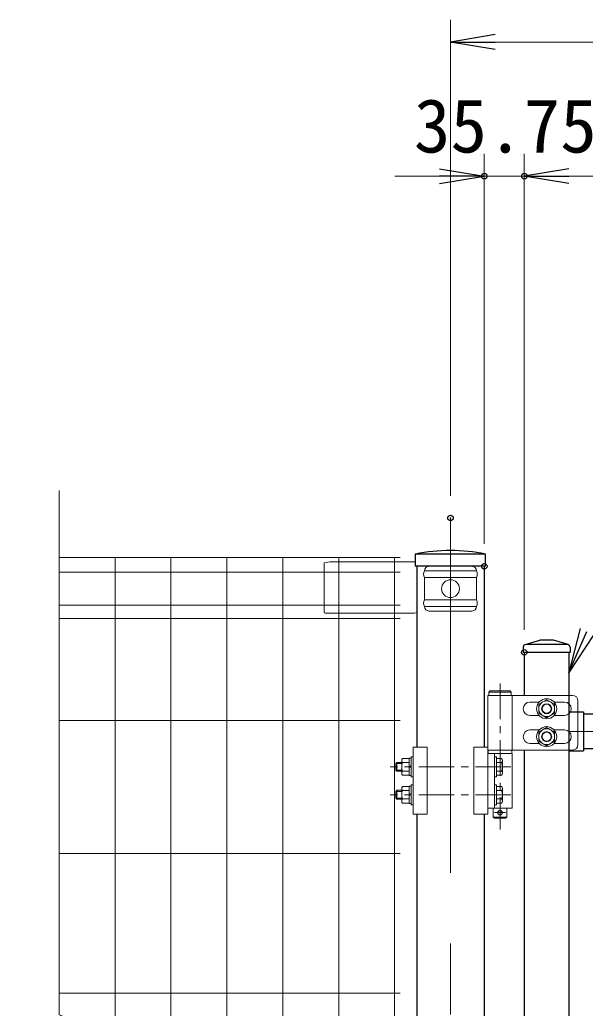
# Model space of a CAD drawing. Units: millimetres, scale not verified. Extents: x -4200 to 4200, y -2970 to 2970.
# Drawn here: x -190 to 316, y 274 to 1159 of the extents above; entities that cross this region are included whole.
import ezdxf
from ezdxf.enums import TextEntityAlignment as Align

# ---------------------------------------------------------------- set-up
doc = ezdxf.new("R2010")
doc.units = ezdxf.units.MM
doc.header["$LTSCALE"] = 10
doc.header["$PDMODE"] = 32
doc.header["$PDSIZE"] = 5
doc.linetypes.add('USER1', pattern=[50.8, 31.75, -6.35, 6.35, -6.35])
for name, color, linetype, lineweight in [('0-0_D-STR-TXT', 7, 'Continuous', 13), ('0-2_D-BMK', 2, 'USER1', 13), ('0-3_D-STR1', 1, 'Continuous', 25), ('0-6_D-STR3', 3, 'Continuous', 13), ('0-7_D-STR-DIM', 7, 'Continuous', 13), ('0-9_Defpoints', 6, 'Continuous', 25), ('0-E_D-STR2', 7, 'Continuous', 13)]:
    doc.layers.add(name, color=color, linetype=linetype, lineweight=lineweight)
doc.layers.add('0-8_0', color=7, linetype='Continuous')
doc.layers.add('0-B_NER', color=7, linetype='Continuous')
doc.styles.add('ＭＳ ゴシック', font='')
doc.styles.get('ＭＳ ゴシック').set_extended_font_data('MS Gothic')

# ---------------------------------------------------------------- blocks, each defined once
blk = doc.blocks.new('_Open')
at = {"layer": '0-8_0'}
blk.add_line((-10, 1.667), (0, 0), dxfattribs=at)
blk.add_lwpolyline([(-10, -1.667), (0, 0), (-10, 0)], dxfattribs=at)
blk = doc.blocks.new('U8')
at = {"layer": '0-2_D-BMK'}
for p, q in [((245.7, 7870.4), (245.7, 6565.6)), ((862.5, 7442.5), (9302.5, 7442.5)), ((343.7, 7125), (-738.3, 7125)), ((343.7, 6875), (-738.3, 6875)), ((195.7, 6715), (295.7, 6715))]:
    blk.add_line(p, q, dxfattribs=at)
at = {"layer": '0-3_D-STR1'}
for p, q in [((469.4, 8218.9), (602.5, 8260)), ((722.5, 8260), (602.5, 8260)), ((855.6, 8218.9), (722.5, 8260)), ((452.5, 8196), (452.5, 8150)), ((872.5, 8150), (452.5, 8150)), ((462.5, 8150), (462.5, 7765)), ((852.1, 8220), (476.5, 8220)), ((862.5, 8150), (862.5, 300)), ((872.5, 8196), (872.5, 8150)), ((862.5, 7617.5), (992.5, 7617.5)), ((992.5, 7617.5), (992.5, 7267.5)), ((9172.5, 7597.5), (992.5, 7597.5)), ((462.5, 7275), (462.5, 2650)), ((862.5, 7267.5), (992.5, 7267.5)), ((9172.5, 7287.5), (992.5, 7287.5))]:
    blk.add_line(p, q, dxfattribs=at)
for centre, start, end in [((476.5, 8196), 90, 180), ((848.5, 8196), 0, 72.84994)]:
    blk.add_arc(centre, 24, start, end, dxfattribs=at)
at = {"layer": '0-6_D-STR3'}
for p, q in [((155.7, 7805), (145.7, 7795)), ((145.7, 7795), (345.7, 7795)), ((145.7, 7765), (145.7, 7795)), ((155.7, 7805), (335.7, 7805)), ((335.7, 7805), (345.7, 7795)), ((345.7, 7765), (345.7, 7795)), ((137.2, 7765), (137.2, 6700)), ((137.2, 7765), (354.2, 7765)), ((145.7, 7765), (345.7, 7765)), ((354.2, 7275), (354.2, 7765)), ((354.2, 7765), (892.8, 7765)), ((595.4, 7705), (512.8, 7705)), ((729.6, 7705), (822.8, 7705)), ((942.8, 7715), (942.8, 7325)), ((595.4, 7585), (512.8, 7585)), ((729.6, 7585), (822.8, 7585)), ((595.4, 7455), (512.8, 7455)), ((729.6, 7455), (822.8, 7455)), ((-532, 7300), (-532, 6700)), ((-532, 7300), (-407, 7300)), ((-407, 7300), (-407, 6700)), ((12.2, 7300), (12.2, 6700)), ((137.2, 7300), (12.2, 7300)), ((137.2, 7275), (354.2, 7275)), ((137.2, 7275), (354.2, 7275)), ((350.7, 7275), (140.7, 7275)), ((140.7, 7245), (140.7, 7275)), ((350.7, 7245), (350.7, 7275)), ((354.2, 7275), (892.8, 7275)), ((595.4, 7335), (512.8, 7335)), ((729.6, 7335), (822.8, 7335)), ((-633, 7182.8), (-633, 7067.3)), ((-568, 7200), (-626, 7200)), ((-568, 7200), (-568, 7050)), ((-532, 7215), (-548, 7215)), ((-548, 7215), (-548, 7035)), ((-548, 7202), (-548, 7048)), ((-532, 7035), (-532, 7215)), ((354.2, 7245), (137.2, 7245)), ((140.7, 7245), (350.7, 7245)), ((197.2, 6755), (197.2, 7245)), ((213.2, 7035), (213.2, 7215)), ((257.4, 7200), (213.2, 7200)), ((213.2, 7200), (213.2, 7050)), ((268.2, 7181.3), (268.2, 7068.7)), ((354.2, 6755), (354.2, 7245)), ((-676.8, 7165), (-686.8, 7155)), ((-633, 7095), (-686.8, 7095)), ((-633, 7165), (-676.8, 7165)), ((-633, 7085), (-676.8, 7085)), ((-568, 7162.5), (-626, 7162.5)), ((-568, 7087.5), (-626, 7087.5)), ((-548, 7135.7), (-568, 7124.1)), ((-548, 7128.8), (-568, 7117.2)), ((257.4, 7162.6), (213.2, 7162.6)), ((257.4, 7087.4), (213.2, 7087.4)), ((-568, 7050), (-626, 7050)), ((-548, 7048), (-568, 7048)), ((-532, 7035), (-548, 7035)), ((213.2, 7035), (197.2, 7035)), ((257.4, 7050), (213.2, 7050)), ((-676.8, 6915), (-686.8, 6905)), ((-633, 6915), (-676.8, 6915)), ((-633, 6932.8), (-633, 6817.3)), ((-568, 6950), (-626, 6950)), ((-568, 6912.5), (-626, 6912.5)), ((-568, 6950), (-568, 6800)), ((-532, 6965), (-548, 6965)), ((-548, 6965), (-548, 6785)), ((-548, 6952), (-548, 6798)), ((-532, 6785), (-532, 6965)), ((213.2, 6785), (213.2, 6965)), ((257.4, 6950), (213.2, 6950)), ((213.2, 6950), (213.2, 6800)), ((257.4, 6912.6), (213.2, 6912.6)), ((268.2, 6931.3), (268.2, 6818.7)), ((-633, 6845), (-686.8, 6845)), ((-633, 6835), (-676.8, 6835)), ((-568, 6837.5), (-626, 6837.5)), ((-548, 6885.7), (-568, 6874.1)), ((-548, 6878.8), (-568, 6867.2)), ((257.4, 6837.4), (213.2, 6837.4)), ((-568, 6800), (-626, 6800)), ((-548, 6798), (-568, 6798)), ((-532, 6785), (-548, 6785)), ((137.2, 6755), (354.2, 6755)), ((185.7, 6755), (185.7, 6675)), ((213.2, 6785), (197.2, 6785)), ((257.4, 6800), (213.2, 6800)), ((305.7, 6755), (305.7, 6675)), ((-532, 6700), (-407, 6700)), ((137.2, 6700), (12.2, 6700)), ((305.7, 6675), (185.7, 6675)), ((195.7, 6665), (185.7, 6675)), ((295.7, 6665), (195.7, 6665)), ((305.7, 6675), (295.7, 6665))]:
    blk.add_line(p, q, dxfattribs=at)
for points in [[(662.5, 7726), (732.7, 7685.5), (732.7, 7604.5), (662.5, 7564), (592.4, 7604.5), (592.4, 7685.5)], [(662.5, 7476), (732.7, 7435.5), (732.7, 7354.5), (662.5, 7314), (592.4, 7354.5), (592.4, 7435.5)]]:
    blk.add_lwpolyline(points, close=True, dxfattribs=at)
for points in [[(-548, 7202), (-568, 7202), (-568, 7048)], [(213.2, 7215), (197.2, 7215), (197.2, 7035)], [(-676.8, 7165), (-676.8, 7085), (-686.8, 7095)], [(-633, 7155), (-686.8, 7155), (-686.8, 7095)], [(-676.8, 6915), (-676.8, 6835), (-686.8, 6845)], [(-633, 6905), (-686.8, 6905), (-686.8, 6845)], [(-548, 6952), (-568, 6952), (-568, 6798)], [(213.2, 6965), (197.2, 6965), (197.2, 6785)]]:
    blk.add_lwpolyline(points, dxfattribs=at)
for centre, radius in [((662.5, 7645), 90), ((662.5, 7645), 90), ((662.5, 7645), 70.3), ((662.5, 7645), 45), ((662.5, 7645), 40), ((662.5, 7645), 40), ((662.5, 7395), 90), ((662.5, 7395), 90), ((662.5, 7395), 70.3), ((662.5, 7395), 45), ((662.5, 7395), 40), ((662.5, 7395), 40), ((245.7, 6715), 20)]:
    blk.add_circle(centre, radius, dxfattribs=at)
for centre, radius, start, end in [((512.8, 7645), 60, 90, 270), ((822.8, 7645), 60, 270, 90), ((892.8, 7715), 50, 0, 90), ((512.8, 7395), 60, 90, 270), ((822.8, 7395), 60, 270, 90), ((892.8, 7325), 50, 270, 0), ((-604.6, 7181.3), 28.5, 138.83491, 221.16509), ((246.6, 7181.3), 21.6, 300, 60), ((-529.1, 7125), 104, 158.85295, 201.14705), ((-604.6, 7068.8), 28.5, 138.86505, 221.13495), ((197.4, 7125), 70.8, 327.93138, 32.06862), ((246.6, 7068.7), 21.6, 300, 60), ((-604.6, 6931.3), 28.5, 138.83491, 221.16509), ((-529.1, 6875), 104, 158.85295, 201.14705), ((246.6, 6931.3), 21.6, 300, 60), ((197.4, 6875), 70.8, 327.93138, 32.06862), ((-604.6, 6818.8), 28.5, 138.86505, 221.13495), ((246.6, 6818.7), 21.6, 300, 60)]:
    blk.add_arc(centre, radius, start, end, dxfattribs=at)

msp = doc.modelspace()

# ---------------------------------------------------------------- linework, layer by layer
at = {"layer": '0-2_D-BMK'}
msp.add_line((195.73, 712.92), (195.73, -432.89), dxfattribs=at)
at = {"layer": '0-3_D-STR1'}
for p, q in [((227.18, 680.68), (164.28, 680.68)), ((227.18, 680.68), (164.28, 680.68)), ((164.28, 680.68), (164.28, 669.68)), ((227.18, 669.68), (227.18, 680.68)), ((227.18, 669.68), (227.18, 680.68)), ((227.18, 669.68), (164.28, 669.68)), ((165.48, 669.68), (165.48, 507.68)), ((225.98, 669.68), (225.98, 507.68)), ((165.48, 447.69), (165.48, 253.18)), ((225.98, 447.68), (225.98, 253.18))]:
    msp.add_line(p, q, dxfattribs=at)
msp.add_arc((195.73, 521.25), 162.5, 78.84081, 101.15919, dxfattribs=at)
msp.add_arc((195.73, 521.25), 162.5, 78.84081, 101.15919, dxfattribs=at)
at = {"layer": '0-6_D-STR3'}
for p, q in [((87.73, 673.68), (82.73, 672.68)), ((82.73, 672.68), (82.73, 628.87)), ((87.73, 673.68), (163.61, 673.68)), ((163.61, 673.68), (164.28, 673.35)), ((172.53, 665.68), (218.94, 665.68)), ((176.53, 669.68), (214.94, 669.68)), ((172.53, 659.68), (172.53, 639.68)), ((172.53, 659.68), (218.94, 659.68)), ((218.94, 659.68), (218.94, 639.68)), ((172.53, 639.68), (218.94, 639.68)), ((165.48, 628.28), (163.52, 627.87)), ((172.53, 633.68), (218.94, 633.68)), ((176.53, 629.68), (214.94, 629.68)), ((163.52, 627.87), (83.73, 627.87))]:
    msp.add_line(p, q, dxfattribs=at)
msp.add_circle((195.73, 649.68), 8, dxfattribs=at)
for centre, radius, start, end in [((177.78, 662.68), 6.05, 150.26731, 209.73269), ((176.53, 665.68), 4, 90, 180), ((214.94, 665.68), 4, 0, 90), ((213.69, 662.68), 6.05, 330.26731, 29.73269), ((177.8, 636.68), 6.07, 150.37394, 209.62606), ((213.66, 636.68), 6.07, 330.37394, 29.62606), ((83.73, 628.87), 1, 180, 270), ((176.53, 633.68), 4, 180, 270), ((214.94, 633.68), 4, 270, 0)]:
    msp.add_arc(centre, radius, start, end, dxfattribs=at)
at = {"layer": '0-7_D-STR-DIM'}
for p, q in [((195.73, 732.92), (195.73, 1158.93)), ((235.73, 1138.93), (2155.73, 1138.93)), ((225.98, 689.68), (225.98, 1038.93)), ((261.73, 612.69), (261.73, 1038.93)), ((261.73, 612.69), (261.73, 1038.93)), ((185.98, 1018.93), (145.98, 1018.93)), ((261.73, 1018.93), (225.98, 1018.93)), ((1145.73, 1018.93), (301.73, 1018.93)), ((301.73, 1018.93), (341.73, 1018.93))]:
    msp.add_line(p, q, dxfattribs=at)
at = {"layer": '0-9_Defpoints'}
for p in [(225.98, 1018.93), (261.73, 1018.93), (195.73, 712.92), (225.98, 669.68), (261.73, 592.69)]:
    msp.add_point(p, dxfattribs=at)
at = {"layer": '0-E_D-STR2'}
for p, q in [((150.73, 677.68), (-154.27, 677.68)), ((-104.27, 677.68), (-104.27, -192.32)), ((-54.27, 677.68), (-54.27, -192.32)), ((-4.27, 677.68), (-4.27, -192.32)), ((45.73, 677.68), (45.73, -192.32)), ((95.73, 677.68), (95.73, -192.32)), ((145.73, 677.68), (145.73, 253.18)), ((150.73, 664.58), (-154.27, 664.58)), ((150.73, 634.78), (-154.27, 634.78)), ((150.73, 622.93), (-154.27, 622.93)), ((150.73, 531.68), (-154.27, 531.68)), ((150.73, 412.68), (-154.27, 412.68)), ((150.73, 287.68), (-154.27, 287.68))]:
    msp.add_line(p, q, dxfattribs=at)
msp.add_lwpolyline([(-154.27, -357.32), (-154.27, 217.03), (-189.51, 229.86), (-119.03, 255.51), (-154.27, 268.34), (-154.27, 737.68)], dxfattribs=at)

# ---------------------------------------------------------------- block references
at = {"layer": '0-0_D-STR-TXT', "xscale": 4, "yscale": 4, "rotation": 246.41368}
msp.add_blockref('_Open', (301.73, 574.57), dxfattribs=at)
at = {"layer": '0-7_D-STR-DIM', "xscale": 4, "yscale": 4, "rotation": 180}
for p in [(195.73, 1138.93), (261.73, 1018.93), (261.73, 1018.93)]:
    msp.add_blockref('_Open', p, dxfattribs=at)
at = {"layer": '0-7_D-STR-DIM', "xscale": 4, "yscale": 4}
msp.add_blockref('_Open', (225.98, 1018.93), dxfattribs=at)
at = {"layer": '0-B_NER', "xscale": 0.1, "yscale": 0.1}
msp.add_blockref('U8', (215.48, -222.32), dxfattribs=at)

# ---------------------------------------------------------------- texts
at = {"layer": '0-7_D-STR-DIM', "style": 'ＭＳ ゴシック'}
msp.add_text('35.75', height=48.09, dxfattribs=at).set_placement((163.01, 1025.67), align=Align.BOTTOM_LEFT)

doc.saveas('drawing.dxf')
